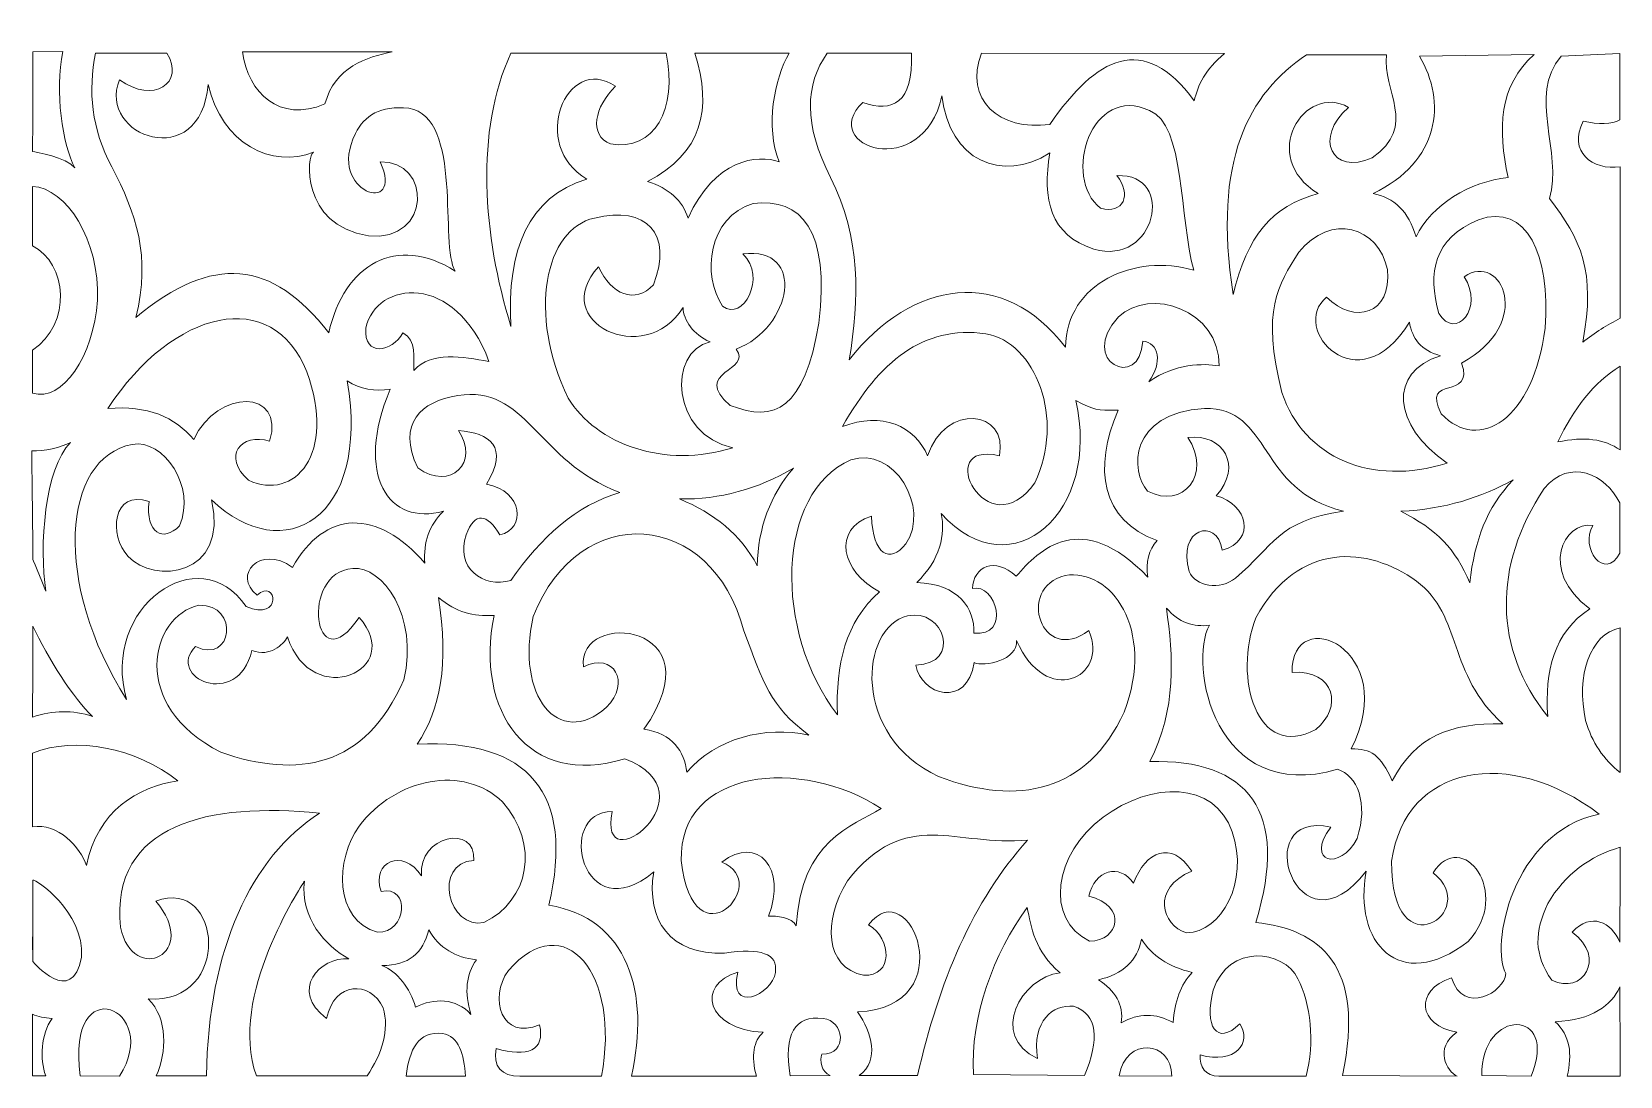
# Model space of a CAD drawing. Header units: centimetres. Extents: x -45.6 to 45.6, y -29 to 29.6.
# Drawn here: x -44.8 to -2.49, y 1.71 to 29.54 of the extents above; entities that cross this region are included whole.
import ezdxf

# ---------------------------------------------------------------- set-up
doc = ezdxf.new("R2010")
doc.units = ezdxf.units.CM
doc.header["$MEASUREMENT"] = 0
doc.layers.add('layer 1', color=7, linetype='Continuous')

msp = doc.modelspace()

# ---------------------------------------------------------------- linework, layer by layer
at = {"layer": 'layer 1', "color": 242, "lineweight": 9}
for points, knots in [([(-19.49743, 28.97629), (-19.99184, 27.74168), (-19.0255, 26.8904), (-17.6771, 27.07337), (-17.6771, 27.07337), (-16.44859, 28.87844), (-15.18263, 29.54393), (-13.83419, 27.70264), (-13.83419, 27.70264), (-13.74072, 28.11545), (-13.53852, 28.54966), (-13.02515, 28.96118), (-13.02515, 28.96118), (-13.02515, 28.96118), (-19.49743, 28.97629), (-19.49743, 28.97629)], [0, 0, 0, 0, 0.2, 0.2, 0.2, 0.2, 0.4, 0.4, 0.4, 0.4, 0.6, 0.6, 0.6, 0.6, 1, 1, 1, 1]), ([(-44.78519, 26.34935), (-44.78519, 26.34935), (-44.7718, 26.38452), (-44.77181, 29.00736), (-44.77181, 29.00736), (-44.77181, 29.00736), (-43.97237, 29.01592), (-43.97237, 29.01592), (-43.97237, 29.01592), (-44.20153, 27.94334), (-43.97776, 26.54671), (-43.6593, 25.91291), (-43.6593, 25.91291), (-43.87496, 26.20203), (-44.69551, 26.34161), (-44.78519, 26.34935)], [0, 0, 0, 0, 0.2, 0.2, 0.2, 0.2, 0.4, 0.4, 0.4, 0.4, 0.6, 0.6, 0.6, 0.6, 1, 1, 1, 1]), ([(-43.10077, 28.97629), (-43.30905, 27.96597), (-43.20815, 26.95565), (-42.67155, 25.94529), (-42.67155, 25.94529), (-42.0203, 24.69397), (-41.62277, 23.57473), (-42.02773, 21.93281), (-42.02773, 21.93281), (-39.97613, 23.62627), (-38.40398, 23.4705), (-36.89169, 21.51846), (-36.89169, 21.51846), (-36.47446, 23.36327), (-35.08065, 24.14326), (-33.52071, 23.16757), (-33.52071, 23.16757), (-33.95235, 23.82115), (-33.29511, 27.26654), (-34.75673, 27.50735), (-34.75673, 27.50735), (-35.52329, 27.58254), (-35.93687, 27.31777), (-36.18179, 26.82845), (-36.18179, 26.82845), (-36.97515, 25.24344), (-34.84195, 24.60961), (-35.52082, 26.07522), (-35.52082, 26.07522), (-34.15747, 26.12227), (-34.12754, 23.94516), (-35.83545, 24.10063), (-35.83545, 24.10063), (-37.65772, 24.4), (-37.4782, 26.27356), (-37.29621, 26.33561), (-37.29621, 26.33561), (-38.39374, 25.89781), (-39.74213, 26.54882), (-40.10535, 28.13662), (-40.10535, 28.13662), (-40.29454, 25.77324), (-43.07292, 26.74475), (-42.46504, 28.26681), (-42.46504, 28.26681), (-41.56338, 27.59993), (-40.70276, 28.18917), (-41.20654, 28.97629), (-41.20654, 28.97629), (-41.20654, 28.97629), (-43.10077, 28.97629), (-43.10077, 28.97629)], [0, 0, 0, 0, 0.07142857, 0.07142857, 0.07142857, 0.07142857, 0.14285714, 0.14285714, 0.14285714, 0.14285714, 0.21428571, 0.21428571, 0.21428571, 0.21428571, 0.28571429, 0.28571429, 0.28571429, 0.28571429, 0.35714286, 0.35714286, 0.35714286, 0.35714286, 0.42857143, 0.42857143, 0.42857143, 0.42857143, 0.5, 0.5, 0.5, 0.5, 0.57142857, 0.57142857, 0.57142857, 0.57142857, 0.64285714, 0.64285714, 0.64285714, 0.64285714, 0.71428571, 0.71428571, 0.71428571, 0.71428571, 0.78571429, 0.78571429, 0.78571429, 0.78571429, 0.85714286, 0.85714286, 0.85714286, 0.85714286, 1, 1, 1, 1]), ([(-39.19033, 29.00736), (-39.0368, 27.91342), (-38.20684, 27.11041), (-36.99059, 27.61879), (-36.99059, 27.61879), (-36.73377, 28.60571), (-35.86309, 28.87312), (-35.20184, 29.00736), (-35.20184, 29.00736), (-35.20184, 29.00736), (-39.19033, 29.00736), (-39.19033, 29.00736)], [0, 0, 0, 0, 0.25, 0.25, 0.25, 0.25, 0.5, 0.5, 0.5, 0.5, 1, 1, 1, 1]), ([(-32.03748, 21.69205), (-32.78791, 24.12557), (-32.99595, 26.8972), (-32.03748, 28.97629), (-32.03748, 28.97629), (-32.03748, 28.97629), (-27.90241, 28.97629), (-27.90241, 28.97629), (-27.90241, 28.97629), (-27.5803, 27.49569), (-28.23202, 26.34061), (-29.38564, 26.5526), (-29.38564, 26.5526), (-29.97007, 26.78399), (-29.80901, 27.54347), (-29.2508, 28.09322), (-29.2508, 28.09322), (-30.57491, 28.97629), (-31.55247, 26.49833), (-30.01489, 25.61955), (-30.01489, 25.61955), (-31.58056, 25.14035), (-32.14987, 23.73352), (-32.03748, 21.69205)], [0, 0, 0, 0, 0.14285714, 0.14285714, 0.14285714, 0.14285714, 0.28571429, 0.28571429, 0.28571429, 0.28571429, 0.42857143, 0.42857143, 0.42857143, 0.42857143, 0.57142857, 0.57142857, 0.57142857, 0.57142857, 0.71428571, 0.71428571, 0.71428571, 0.71428571, 1, 1, 1, 1]), ([(-27.13832, 28.97629), (-26.65882, 27.48307), (-26.95851, 26.29546), (-28.39682, 25.55445), (-28.39682, 25.55445), (-27.82751, 25.37364), (-27.46791, 25.04815), (-27.31811, 24.578), (-27.31811, 24.578), (-26.61122, 26.14818), (-25.46239, 26.28856), (-24.891, 26.07522), (-24.891, 26.07522), (-25.26559, 27.00612), (-25.02589, 28.30585), (-24.62132, 28.97629), (-24.62132, 28.97629), (-24.62132, 28.97629), (-27.13832, 28.97629), (-27.13832, 28.97629)], [0, 0, 0, 0, 0.16666667, 0.16666667, 0.16666667, 0.16666667, 0.33333333, 0.33333333, 0.33333333, 0.33333333, 0.5, 0.5, 0.5, 0.5, 0.66666667, 0.66666667, 0.66666667, 0.66666667, 1, 1, 1, 1]), ([(-22.66615, 27.65924), (-21.86455, 27.38923), (-21.32519, 27.62566), (-21.36271, 28.97629), (-21.36271, 28.97629), (-21.36271, 28.97629), (-23.61003, 28.97629), (-23.61003, 28.97629), (-23.61003, 28.97629), (-24.19803, 28.14306), (-24.25049, 27.07484), (-23.52014, 25.66295), (-23.52014, 25.66295), (-22.71401, 24.0428), (-22.75174, 22.42261), (-23.02572, 20.80239), (-23.02572, 20.80239), (-21.34669, 22.92962), (-18.92466, 23.32005), (-17.26474, 21.13366), (-17.26474, 21.13366), (-17.23478, 22.85618), (-15.4213, 23.64284), (-13.84542, 23.18927), (-13.84542, 23.18927), (-14.23498, 24.56355), (-14.07391, 27.08785), (-15.02527, 27.44226), (-15.02527, 27.44226), (-16.56135, 28.18022), (-17.37776, 25.6631), (-16.32871, 24.83839), (-16.32871, 24.83839), (-15.71141, 24.67314), (-15.49862, 25.20225), (-15.89258, 25.70966), (-15.89258, 25.70966), (-14.29715, 25.77243), (-14.86782, 23.2712), (-16.5085, 23.75344), (-16.5085, 23.75344), (-17.67359, 24.11862), (-17.89078, 25.08065), (-17.6771, 26.31391), (-17.6771, 26.31391), (-18.9581, 25.50385), (-20.36646, 26.11867), (-20.55367, 27.83284), (-20.55367, 27.83284), (-21.07807, 25.51828), (-23.87039, 26.48172), (-22.66615, 27.65924)], [0, 0, 0, 0, 0.07142857, 0.07142857, 0.07142857, 0.07142857, 0.14285714, 0.14285714, 0.14285714, 0.14285714, 0.21428571, 0.21428571, 0.21428571, 0.21428571, 0.28571429, 0.28571429, 0.28571429, 0.28571429, 0.35714286, 0.35714286, 0.35714286, 0.35714286, 0.42857143, 0.42857143, 0.42857143, 0.42857143, 0.5, 0.5, 0.5, 0.5, 0.57142857, 0.57142857, 0.57142857, 0.57142857, 0.64285714, 0.64285714, 0.64285714, 0.64285714, 0.71428571, 0.71428571, 0.71428571, 0.71428571, 0.78571429, 0.78571429, 0.78571429, 0.78571429, 0.85714286, 0.85714286, 0.85714286, 0.85714286, 1, 1, 1, 1]), ([(-10.84145, 28.92531), (-12.38459, 27.89915), (-13.34836, 26.13518), (-12.7979, 22.53805), (-12.7979, 22.53805), (-12.42373, 24.09497), (-11.77324, 24.89991), (-10.53063, 25.22897), (-10.53063, 25.22897), (-12.14121, 26.21269), (-10.89574, 28.20007), (-9.72159, 27.52905), (-9.72159, 27.52905), (-10.65294, 26.71131), (-10.17885, 25.70982), (-9.09234, 26.18372), (-9.09234, 26.18372), (-7.86075, 27.02719), (-8.83668, 27.9845), (-8.71098, 28.92478), (-8.71098, 28.92478), (-8.71098, 28.92478), (-10.84145, 28.92531), (-10.84145, 28.92531)], [0, 0, 0, 0, 0.14285714, 0.14285714, 0.14285714, 0.14285714, 0.28571429, 0.28571429, 0.28571429, 0.28571429, 0.42857143, 0.42857143, 0.42857143, 0.42857143, 0.57142857, 0.57142857, 0.57142857, 0.57142857, 0.71428571, 0.71428571, 0.71428571, 0.71428571, 1, 1, 1, 1]), ([(-7.83384, 28.89608), (-7.10472, 27.66553), (-7.29554, 26.09059), (-9.06987, 25.22897), (-9.06987, 25.22897), (-8.50804, 25.13497), (-8.12599, 24.75164), (-7.92374, 24.07893), (-7.92374, 24.07893), (-7.50423, 24.95411), (-6.49296, 25.54), (-5.47416, 25.66295), (-5.47416, 25.66295), (-5.7504, 26.95226), (-5.72233, 28.10592), (-4.77749, 28.93948), (-4.77749, 28.93948), (-4.77749, 28.93948), (-7.83384, 28.89608), (-7.83384, 28.89608)], [0, 0, 0, 0, 0.16666667, 0.16666667, 0.16666667, 0.16666667, 0.33333333, 0.33333333, 0.33333333, 0.33333333, 0.5, 0.5, 0.5, 0.5, 0.66666667, 0.66666667, 0.66666667, 0.66666667, 1, 1, 1, 1]), ([(-2.49539, 27.19375), (-2.71688, 27.0675), (-3.05543, 27.06982), (-3.47404, 27.16017), (-3.47404, 27.16017), (-3.88614, 26.35553), (-3.22245, 25.83219), (-2.48522, 25.94746), (-2.48522, 25.94746), (-2.48522, 22.25134), (-2.48522, 21.9086), (-2.48522, 21.9086), (-2.48522, 21.9086), (-2.82837, 21.73476), (-3.16543, 21.52036), (-3.48426, 21.27074), (-3.48426, 21.27074), (-3.12469, 23.16222), (-3.53393, 24.0175), (-4.37297, 25.09877), (-4.37297, 25.09877), (-3.99841, 26.34286), (-4.97224, 27.82559), (-4.05834, 28.89609), (-4.05834, 28.89609), (-4.05834, 28.89609), (-2.4954, 28.96075), (-2.4954, 28.96075), (-2.4954, 28.96075), (-2.49539, 27.23969), (-2.49539, 27.19375), (-2.49539, 27.19375)], [0, 0, 0, 0, 0.11111111, 0.11111111, 0.11111111, 0.11111111, 0.22222222, 0.22222222, 0.22222222, 0.22222222, 0.33333333, 0.33333333, 0.33333333, 0.33333333, 0.44444444, 0.44444444, 0.44444444, 0.44444444, 0.55555556, 0.55555556, 0.55555556, 0.55555556, 0.66666667, 0.66666667, 0.66666667, 0.66666667, 0.77777778, 0.77777778, 0.77777778, 0.77777778, 1, 1, 1, 1]), ([(-44.78519, 19.91378), (-44.78519, 19.91378), (-44.78519, 20.23024), (-44.78517, 21.05725), (-44.78517, 21.05725), (-43.71808, 21.76094), (-43.8649, 23.39065), (-44.78518, 23.83517), (-44.78518, 23.83517), (-44.78518, 23.83517), (-44.78518, 23.83517), (-44.78519, 25.42171), (-44.78519, 25.42171), (-43.8803, 25.37712), (-42.98806, 23.99855), (-43.05152, 22.38641), (-43.05152, 22.38641), (-43.16014, 20.89137), (-43.97629, 19.6698), (-44.78519, 19.91378)], [0, 0, 0, 0, 0.16666667, 0.16666667, 0.16666667, 0.16666667, 0.33333333, 0.33333333, 0.33333333, 0.33333333, 0.5, 0.5, 0.5, 0.5, 0.66666667, 0.66666667, 0.66666667, 0.66666667, 1, 1, 1, 1]), ([(-25.85735, 23.62325), (-25.21258, 23.00534), (-25.85761, 21.80019), (-26.3967, 22.23452), (-26.3967, 22.23452), (-26.96126, 23.03738), (-26.77581, 24.6214), (-25.58767, 24.96858), (-25.58767, 24.96858), (-24.30108, 25.12592), (-23.53326, 24.24712), (-23.83476, 21.77884), (-23.83476, 21.77884), (-24.22321, 19.48865), (-25.00646, 19.11115), (-26.19445, 19.58725), (-26.19445, 19.58725), (-27.24824, 20.49668), (-25.57656, 20.50226), (-26.03713, 21.08448), (-26.03713, 21.08448), (-24.5501, 21.65407), (-24.1559, 23.83542), (-25.85735, 23.62325)], [0, 0, 0, 0, 0.14285714, 0.14285714, 0.14285714, 0.14285714, 0.28571429, 0.28571429, 0.28571429, 0.28571429, 0.42857143, 0.42857143, 0.42857143, 0.42857143, 0.57142857, 0.57142857, 0.57142857, 0.57142857, 0.71428571, 0.71428571, 0.71428571, 0.71428571, 1, 1, 1, 1]), ([(-6.64276, 23.01568), (-6.09663, 22.18463), (-6.87923, 21.30025), (-7.31696, 22.03923), (-7.31696, 22.03923), (-7.62048, 23.12425), (-7.45574, 24.02833), (-6.26072, 24.5346), (-6.26072, 24.5346), (-4.97303, 24.98676), (-4.3359, 23.59777), (-4.48534, 21.64865), (-4.48534, 21.64865), (-4.79487, 19.21553), (-6.24371, 18.29848), (-7.25592, 19.36302), (-7.25592, 19.36302), (-7.79667, 20.44236), (-6.35809, 19.6813), (-6.71018, 20.7156), (-6.71018, 20.7156), (-4.7625, 21.76444), (-5.63898, 23.70282), (-6.64276, 23.01568)], [0, 0, 0, 0, 0.14285714, 0.14285714, 0.14285714, 0.14285714, 0.28571429, 0.28571429, 0.28571429, 0.28571429, 0.42857143, 0.42857143, 0.42857143, 0.42857143, 0.57142857, 0.57142857, 0.57142857, 0.57142857, 0.71428571, 0.71428571, 0.71428571, 0.71428571, 1, 1, 1, 1]), ([(-29.70026, 23.27607), (-29.37067, 22.5418), (-28.72646, 22.27419), (-28.23951, 22.79869), (-28.23951, 22.79869), (-27.71517, 24.15847), (-28.41934, 24.92513), (-29.81263, 24.578), (-29.81263, 24.578), (-31.12729, 24.2878), (-31.60579, 22.03051), (-30.50922, 19.78232), (-30.50922, 19.78232), (-29.7753, 18.55313), (-27.92866, 17.88212), (-26.12703, 18.45891), (-26.12703, 18.45891), (-27.7676, 18.7989), (-27.87251, 21.01943), (-26.7338, 21.27977), (-26.7338, 21.27977), (-27.17584, 21.46783), (-27.43806, 21.85841), (-27.45294, 22.19112), (-27.45294, 22.19112), (-28.48676, 20.54926), (-31.05456, 21.83474), (-29.70026, 23.27607)], [0, 0, 0, 0, 0.125, 0.125, 0.125, 0.125, 0.25, 0.25, 0.25, 0.25, 0.375, 0.375, 0.375, 0.375, 0.5, 0.5, 0.5, 0.5, 0.625, 0.625, 0.625, 0.625, 0.75, 0.75, 0.75, 0.75, 1, 1, 1, 1]), ([(-10.3059, 22.47321), (-9.57544, 21.73517), (-8.5606, 21.99885), (-8.68782, 23.21097), (-8.68782, 23.21097), (-8.91818, 24.33389), (-10.20206, 24.73638), (-11.04751, 23.66665), (-11.04751, 23.66665), (-11.61026, 22.77519), (-12.04563, 22.14162), (-11.50031, 19.92813), (-11.50031, 19.92813), (-10.90101, 18.18532), (-9.11125, 17.41711), (-7.09223, 18.04663), (-7.09223, 18.04663), (-8.55677, 19.04478), (-8.67667, 20.47693), (-7.27201, 20.91089), (-7.27201, 20.91089), (-7.8021, 21.04468), (-8.02305, 21.37741), (-8.10352, 21.80054), (-8.10352, 21.80054), (-9.46725, 19.57235), (-11.32493, 21.64832), (-10.3059, 22.47321)], [0, 0, 0, 0, 0.125, 0.125, 0.125, 0.125, 0.25, 0.25, 0.25, 0.25, 0.375, 0.375, 0.375, 0.375, 0.5, 0.5, 0.5, 0.5, 0.625, 0.625, 0.625, 0.625, 0.75, 0.75, 0.75, 0.75, 1, 1, 1, 1]), ([(-34.91405, 21.51846), (-35.20242, 21.00841), (-35.96651, 20.85649), (-35.90287, 21.64865), (-35.90287, 21.64865), (-35.62946, 22.90392), (-33.52071, 23.16757), (-32.62178, 20.759), (-32.62178, 20.759), (-33.32598, 20.87842), (-34.15754, 21.03761), (-34.62189, 20.52031), (-34.62189, 20.52031), (-34.65434, 20.85291), (-34.52452, 21.31594), (-34.91405, 21.51846)], [0, 0, 0, 0, 0.2, 0.2, 0.2, 0.2, 0.4, 0.4, 0.4, 0.4, 0.6, 0.6, 0.6, 0.6, 1, 1, 1, 1]), ([(-38.46481, 18.6325), (-39.23465, 18.86402), (-39.74408, 18.22038), (-39.02664, 17.59096), (-39.02664, 17.59096), (-37.80747, 17.02316), (-36.6726, 18.28887), (-37.47599, 20.47691), (-37.47599, 20.47691), (-38.37676, 22.76979), (-41.03327, 22.17229), (-42.77967, 19.50046), (-42.77967, 19.50046), (-41.71308, 19.59448), (-40.98459, 19.27622), (-40.4874, 18.6759), (-40.4874, 18.6759), (-39.86343, 20.03847), (-38.04289, 20.02433), (-38.46481, 18.6325)], [0, 0, 0, 0, 0.16666667, 0.16666667, 0.16666667, 0.16666667, 0.33333333, 0.33333333, 0.33333333, 0.33333333, 0.5, 0.5, 0.5, 0.5, 0.66666667, 0.66666667, 0.66666667, 0.66666667, 1, 1, 1, 1]), ([(-13.17199, 20.64105), (-13.15511, 22.12605), (-15.01085, 22.75557), (-15.84998, 21.94328), (-15.84998, 21.94328), (-16.96403, 20.76693), (-15.27105, 19.94825), (-15.20505, 21.30147), (-15.20505, 21.30147), (-14.77819, 21.25934), (-14.66719, 20.73048), (-15.04774, 20.21652), (-15.04774, 20.21652), (-14.33618, 20.70713), (-13.5952, 20.70771), (-13.17199, 20.64105)], [0, 0, 0, 0, 0.2, 0.2, 0.2, 0.2, 0.4, 0.4, 0.4, 0.4, 0.6, 0.6, 0.6, 0.6, 1, 1, 1, 1]), ([(-23.20551, 19.02308), (-22.20734, 20.76984), (-21.07247, 21.71735), (-19.38507, 21.49676), (-19.38507, 21.49676), (-18.05917, 21.26529), (-17.26516, 19.2256), (-18.08162, 17.52586), (-18.08162, 17.52586), (-19.34012, 15.72485), (-20.84582, 18.6759), (-19.0255, 18.24192), (-19.0255, 18.24192), (-18.77456, 19.46431), (-20.47113, 19.66792), (-20.93572, 18.24192), (-20.93572, 18.24192), (-21.27342, 19.04093), (-22.15877, 19.42588), (-23.20551, 19.02308)], [0, 0, 0, 0, 0.16666667, 0.16666667, 0.16666667, 0.16666667, 0.33333333, 0.33333333, 0.33333333, 0.33333333, 0.5, 0.5, 0.5, 0.5, 0.66666667, 0.66666667, 0.66666667, 0.66666667, 1, 1, 1, 1]), ([(-2.48521, 18.39747), (-2.89884, 18.69095), (-3.4532, 18.76204), (-4.14824, 18.6108), (-4.14824, 18.6108), (-3.72878, 19.49186), (-3.19853, 20.20181), (-2.48522, 20.62899), (-2.48522, 20.62899), (-2.48521, 18.5089), (-2.48521, 18.39747), (-2.48521, 18.39747)], [0, 0, 0, 0, 0.25, 0.25, 0.25, 0.25, 0.5, 0.5, 0.5, 0.5, 1, 1, 1, 1]), ([(-41.67848, 17.02678), (-41.7826, 16.18567), (-41.29767, 15.92524), (-40.86944, 16.37582), (-40.86944, 16.37582), (-40.4088, 17.41374), (-41.29271, 18.70117), (-42.12794, 18.54571), (-42.12794, 18.54571), (-44.00162, 18.19581), (-44.24423, 14.82457), (-42.27504, 11.74782), (-42.27504, 11.74782), (-42.98523, 14.21036), (-40.34019, 16.07378), (-39.09406, 14.22763), (-39.09406, 14.22763), (-38.10881, 13.79882), (-38.26996, 15.00569), (-38.80191, 14.53141), (-38.80191, 14.53141), (-39.46489, 15.04861), (-38.72331, 15.89847), (-37.85803, 15.26917), (-37.85803, 15.26917), (-36.99098, 16.80805), (-35.6014, 16.84784), (-34.32974, 15.37767), (-34.32974, 15.37767), (-34.37472, 15.94187), (-34.20995, 16.40479), (-33.83533, 16.7664), (-33.83533, 16.7664), (-35.27737, 16.35777), (-36.22125, 17.72475), (-35.25114, 20.02123), (-35.25114, 20.02123), (-35.66314, 19.94889), (-36.04521, 20.02118), (-36.39728, 20.23822), (-36.39728, 20.23822), (-35.77714, 16.56834), (-38.08495, 15.23206), (-40.01546, 17.07018), (-40.01546, 17.07018), (-39.54287, 15.00197), (-41.55779, 14.8249), (-42.23545, 15.55823), (-42.23545, 15.55823), (-42.75276, 16.11802), (-42.66554, 17.35404), (-41.67848, 17.02678)], [0, 0, 0, 0, 0.07142857, 0.07142857, 0.07142857, 0.07142857, 0.14285714, 0.14285714, 0.14285714, 0.14285714, 0.21428571, 0.21428571, 0.21428571, 0.21428571, 0.28571429, 0.28571429, 0.28571429, 0.28571429, 0.35714286, 0.35714286, 0.35714286, 0.35714286, 0.42857143, 0.42857143, 0.42857143, 0.42857143, 0.5, 0.5, 0.5, 0.5, 0.57142857, 0.57142857, 0.57142857, 0.57142857, 0.64285714, 0.64285714, 0.64285714, 0.64285714, 0.71428571, 0.71428571, 0.71428571, 0.71428571, 0.78571429, 0.78571429, 0.78571429, 0.78571429, 0.85714286, 0.85714286, 0.85714286, 0.85714286, 1, 1, 1, 1]), ([(-33.43082, 18.91459), (-32.87266, 18.06815), (-33.63281, 17.29696), (-34.52069, 17.91918), (-34.52069, 17.91918), (-35.08249, 19.10544), (-34.43457, 19.69577), (-33.45329, 19.84764), (-33.45329, 19.84764), (-31.63671, 20.15868), (-31.34832, 18.10451), (-29.13843, 17.26547), (-29.13843, 17.26547), (-30.29583, 16.91467), (-31.23973, 16.08291), (-32.03748, 14.92199), (-32.03748, 14.92199), (-32.7834, 14.69806), (-33.5337, 15.27062), (-33.22856, 16.13713), (-33.22856, 16.13713), (-32.99634, 16.7664), (-32.67423, 16.7013), (-32.32963, 16.13713), (-32.32963, 16.13713), (-31.63656, 16.28182), (-31.70398, 17.31615), (-32.6892, 17.48246), (-32.6892, 17.48246), (-32.08022, 18.48464), (-32.60096, 18.85342), (-33.43082, 18.91459)], [0, 0, 0, 0, 0.11111111, 0.11111111, 0.11111111, 0.11111111, 0.22222222, 0.22222222, 0.22222222, 0.22222222, 0.33333333, 0.33333333, 0.33333333, 0.33333333, 0.44444444, 0.44444444, 0.44444444, 0.44444444, 0.55555556, 0.55555556, 0.55555556, 0.55555556, 0.66666667, 0.66666667, 0.66666667, 0.66666667, 0.77777778, 0.77777778, 0.77777778, 0.77777778, 1, 1, 1, 1]), ([(-16.99167, 19.71745), (-16.29863, 16.79474), (-18.66571, 14.61025), (-20.57615, 16.7013), (-20.57615, 16.7013), (-20.45123, 16.15345), (-20.603, 15.46829), (-21.22813, 14.86245), (-21.22813, 14.86245), (-20.10256, 14.83008), (-19.67882, 14.16233), (-19.70279, 13.51897), (-19.70279, 13.51897), (-18.71397, 13.40325), (-19.10415, 14.86414), (-19.74464, 14.705), (-19.74464, 14.705), (-19.71463, 15.30535), (-19.14532, 15.55488), (-18.57603, 15.03049), (-18.57603, 15.03049), (-17.97482, 15.73755), (-16.83995, 16.85507), (-15.07021, 15.00879), (-15.07021, 15.00879), (-15.1302, 15.40687), (-15.04782, 15.73235), (-14.82301, 15.98524), (-14.82301, 15.98524), (-16.31406, 16.52398), (-16.53872, 17.90551), (-15.85677, 19.45706), (-15.85677, 19.45706), (-16.45339, 19.46282), (-16.47841, 19.44994), (-16.99167, 19.71745)], [0, 0, 0, 0, 0.1, 0.1, 0.1, 0.1, 0.2, 0.2, 0.2, 0.2, 0.3, 0.3, 0.3, 0.3, 0.4, 0.4, 0.4, 0.4, 0.5, 0.5, 0.5, 0.5, 0.6, 0.6, 0.6, 0.6, 0.7, 0.7, 0.7, 0.7, 0.8, 0.8, 0.8, 0.8, 1, 1, 1, 1]), ([(-13.24988, 17.17868), (-12.40811, 16.94906), (-12.17403, 15.99796), (-13.09257, 15.72485), (-13.09257, 15.72485), (-13.22741, 16.6326), (-14.30817, 16.3035), (-13.96903, 15.16068), (-13.96903, 15.16068), (-13.8073, 14.76346), (-13.13972, 14.6483), (-12.73633, 14.98486), (-12.73633, 14.98486), (-11.70585, 15.8376), (-11.65434, 16.49899), (-9.85312, 16.7686), (-9.85312, 16.7686), (-12.16505, 17.30603), (-11.76277, 19.54923), (-13.55889, 19.50659), (-13.55889, 19.50659), (-15.59271, 19.38725), (-15.53868, 17.81334), (-15.07903, 17.30418), (-15.07903, 17.30418), (-14.14151, 16.79375), (-13.34631, 17.75897), (-14.00494, 18.73131), (-14.00494, 18.73131), (-13.05831, 18.84161), (-12.53237, 17.96853), (-13.24988, 17.17868)], [0, 0, 0, 0, 0.11111111, 0.11111111, 0.11111111, 0.11111111, 0.22222222, 0.22222222, 0.22222222, 0.22222222, 0.33333333, 0.33333333, 0.33333333, 0.33333333, 0.44444444, 0.44444444, 0.44444444, 0.44444444, 0.55555556, 0.55555556, 0.55555556, 0.55555556, 0.66666667, 0.66666667, 0.66666667, 0.66666667, 0.77777778, 0.77777778, 0.77777778, 0.77777778, 1, 1, 1, 1]), ([(-44.77181, 15.4759), (-44.76244, 15.45943), (-44.4335, 14.65076), (-44.42428, 14.63424), (-44.42428, 14.63424), (-44.61231, 15.82626), (-44.45864, 17.91772), (-43.77012, 18.59759), (-43.77012, 18.59759), (-44.00998, 18.46536), (-44.49149, 18.35557), (-44.80231, 18.378), (-44.80231, 18.378), (-44.77443, 15.91815), (-44.77181, 15.4759), (-44.77181, 15.4759)], [0, 0, 0, 0, 0.2, 0.2, 0.2, 0.2, 0.4, 0.4, 0.4, 0.4, 0.6, 0.6, 0.6, 0.6, 1, 1, 1, 1]), ([(-22.43019, 16.63144), (-22.39277, 15.60437), (-21.93956, 15.34875), (-21.52002, 15.89844), (-21.52002, 15.89844), (-20.84955, 16.86404), (-21.84559, 18.52713), (-22.98046, 18.13295), (-22.98046, 18.13295), (-24.98407, 17.25698), (-25.04527, 13.56328), (-23.34035, 11.34167), (-23.34035, 11.34167), (-23.38535, 12.66176), (-23.13069, 13.81907), (-22.21669, 14.61821), (-22.21669, 14.61821), (-23.22898, 15.13911), (-23.49533, 16.29893), (-22.43019, 16.63144)], [0, 0, 0, 0, 0.16666667, 0.16666667, 0.16666667, 0.16666667, 0.33333333, 0.33333333, 0.33333333, 0.33333333, 0.5, 0.5, 0.5, 0.5, 0.66666667, 0.66666667, 0.66666667, 0.66666667, 1, 1, 1, 1]), ([(-27.54284, 17.09188), (-26.47161, 17.07741), (-25.46034, 17.35222), (-24.50896, 17.91644), (-24.50896, 17.91644), (-25.13075, 17.19313), (-25.45288, 16.3252), (-25.4753, 15.31257), (-25.4753, 15.31257), (-25.90983, 16.15163), (-26.62897, 16.7158), (-27.54284, 17.09188)], [0, 0, 0, 0, 0.25, 0.25, 0.25, 0.25, 0.5, 0.5, 0.5, 0.5, 1, 1, 1, 1]), ([(-2.49539, 15.64689), (-2.90485, 14.8801), (-3.57128, 15.79605), (-3.2156, 16.38667), (-3.2156, 16.38667), (-3.98076, 16.5029), (-4.68163, 15.19754), (-3.29426, 14.16253), (-3.29426, 14.16253), (-4.24731, 13.54676), (-4.50102, 12.49714), (-4.41792, 11.29828), (-4.41792, 11.29828), (-5.84872, 13.07754), (-5.89361, 15.3053), (-4.50781, 17.37397), (-4.50781, 17.37397), (-3.83614, 18.19055), (-2.87202, 17.76062), (-2.49539, 16.98529), (-2.49539, 16.98529), (-2.49539, 15.75246), (-2.49539, 15.64689), (-2.49539, 15.64689)], [0, 0, 0, 0, 0.14285714, 0.14285714, 0.14285714, 0.14285714, 0.28571429, 0.28571429, 0.28571429, 0.28571429, 0.42857143, 0.42857143, 0.42857143, 0.42857143, 0.57142857, 0.57142857, 0.57142857, 0.57142857, 0.71428571, 0.71428571, 0.71428571, 0.71428571, 1, 1, 1, 1]), ([(-5.33832, 17.59836), (-6.18524, 17.13637), (-7.15064, 16.81994), (-8.32726, 16.76295), (-8.32726, 16.76295), (-7.38089, 16.28223), (-6.87162, 15.76863), (-6.49461, 14.85388), (-6.49461, 14.85388), (-6.35521, 16.00529), (-6.0545, 16.85208), (-5.33832, 17.59836)], [0, 0, 0, 0, 0.25, 0.25, 0.25, 0.25, 0.5, 0.5, 0.5, 0.5, 1, 1, 1, 1]), ([(-27.34977, 9.80772), (-27.41716, 10.36461), (-27.73373, 10.84143), (-28.49259, 10.95776), (-28.49259, 10.95776), (-26.50356, 13.80303), (-30.28491, 14.15962), (-30.10478, 12.62191), (-30.10478, 12.62191), (-29.29758, 13.02334), (-28.8294, 12.20238), (-29.49801, 11.53696), (-29.49801, 11.53696), (-30.76617, 10.41868), (-31.92188, 11.8516), (-31.44228, 13.95677), (-31.44228, 13.95677), (-30.22119, 17.08861), (-26.66636, 16.80975), (-25.83487, 13.57666), (-25.83487, 13.57666), (-25.29988, 12.16912), (-25.14099, 11.58634), (-24.10436, 10.79819), (-24.10436, 10.79819), (-25.258, 11.05644), (-26.59883, 10.71182), (-27.34977, 9.80772)], [0, 0, 0, 0, 0.125, 0.125, 0.125, 0.125, 0.25, 0.25, 0.25, 0.25, 0.375, 0.375, 0.375, 0.375, 0.5, 0.5, 0.5, 0.5, 0.625, 0.625, 0.625, 0.625, 0.75, 0.75, 0.75, 0.75, 1, 1, 1, 1]), ([(-8.56028, 9.58143), (-8.87391, 10.27648), (-9.12637, 10.43939), (-9.65417, 10.43032), (-9.65417, 10.43032), (-8.2916, 13.09941), (-11.25381, 14.35521), (-11.2273, 12.47002), (-11.2273, 12.47002), (-10.07339, 12.54969), (-9.87119, 11.52257), (-10.59805, 10.95109), (-10.59805, 10.95109), (-12.15904, 10.08765), (-12.80811, 12.34682), (-12.19364, 13.92384), (-12.19364, 13.92384), (-11.06434, 15.98526), (-9.18738, 15.82883), (-7.91583, 14.90303), (-7.91583, 14.90303), (-6.65999, 13.96907), (-7.11208, 12.42753), (-5.609, 11.10299), (-5.609, 11.10299), (-7.03316, 11.11989), (-7.92303, 10.77284), (-8.56028, 9.58143)], [0, 0, 0, 0, 0.125, 0.125, 0.125, 0.125, 0.25, 0.25, 0.25, 0.25, 0.375, 0.375, 0.375, 0.375, 0.5, 0.5, 0.5, 0.5, 0.625, 0.625, 0.625, 0.625, 0.75, 0.75, 0.75, 0.75, 1, 1, 1, 1]), ([(-40.4387, 13.16197), (-39.45846, 12.66356), (-39.2462, 14.28451), (-40.35256, 14.26018), (-40.35256, 14.26018), (-41.64143, 13.97817), (-42.23073, 11.58774), (-39.76826, 10.34352), (-39.76826, 10.34352), (-37.74018, 9.63273), (-35.90512, 9.91748), (-34.89157, 12.27473), (-34.89157, 12.27473), (-34.4832, 13.96019), (-35.46829, 15.32355), (-36.2512, 15.23663), (-36.2512, 15.23663), (-37.66796, 15.15835), (-37.30655, 12.12144), (-36.08265, 13.93469), (-36.08265, 13.93469), (-34.82791, 12.5394), (-37.32613, 11.42809), (-37.99287, 13.41392), (-37.99287, 13.41392), (-38.11036, 13.20529), (-38.44234, 12.87145), (-38.93675, 13.05589), (-38.93675, 13.05589), (-39.32131, 11.45301), (-41.24899, 12.34548), (-40.4387, 13.16197)], [0, 0, 0, 0, 0.11111111, 0.11111111, 0.11111111, 0.11111111, 0.22222222, 0.22222222, 0.22222222, 0.22222222, 0.33333333, 0.33333333, 0.33333333, 0.33333333, 0.44444444, 0.44444444, 0.44444444, 0.44444444, 0.55555556, 0.55555556, 0.55555556, 0.55555556, 0.66666667, 0.66666667, 0.66666667, 0.66666667, 0.77777778, 0.77777778, 0.77777778, 0.77777778, 1, 1, 1, 1]), ([(-21.25034, 12.66531), (-20.01334, 12.69692), (-20.4909, 14.18869), (-21.47507, 13.97809), (-21.47507, 13.97809), (-22.7504, 13.65841), (-22.96847, 10.77274), (-20.64357, 9.69256), (-20.64357, 9.69256), (-18.52822, 8.89233), (-16.68358, 9.28474), (-15.69946, 11.40677), (-15.69946, 11.40677), (-14.85603, 13.6448), (-16.06641, 15.25503), (-17.27259, 15.05219), (-17.27259, 15.05219), (-18.59052, 14.7155), (-17.90247, 12.64705), (-16.63895, 13.58383), (-16.63895, 13.58383), (-16.10083, 12.30874), (-17.79112, 11.53306), (-18.56674, 13.31726), (-18.56674, 13.31726), (-18.53303, 12.79649), (-19.41878, 12.61106), (-19.69969, 12.7304), (-19.69969, 12.7304), (-19.87683, 11.50099), (-21.12209, 11.86344), (-21.25034, 12.66531)], [0, 0, 0, 0, 0.11111111, 0.11111111, 0.11111111, 0.11111111, 0.22222222, 0.22222222, 0.22222222, 0.22222222, 0.33333333, 0.33333333, 0.33333333, 0.33333333, 0.44444444, 0.44444444, 0.44444444, 0.44444444, 0.55555556, 0.55555556, 0.55555556, 0.55555556, 0.66666667, 0.66666667, 0.66666667, 0.66666667, 0.77777778, 0.77777778, 0.77777778, 0.77777778, 1, 1, 1, 1]), ([(-33.97017, 14.46631), (-33.68915, 12.67603), (-33.91388, 11.48264), (-34.532, 10.56051), (-34.532, 10.56051), (-31.56554, 10.69071), (-30.32951, 9.25858), (-31.02618, 6.26413), (-31.02618, 6.26413), (-28.9246, 5.92808), (-28.31601, 3.9222), (-28.8294, 1.71231), (-28.8294, 1.71231), (-28.8294, 1.71231), (-25.49778, 1.70736), (-25.49778, 1.70736), (-25.49778, 1.70736), (-25.65288, 2.26768), (-25.56764, 2.63831), (-25.31799, 2.8791), (-25.31799, 2.8791), (-26.82207, 2.93918), (-27.12973, 4.15465), (-25.99129, 4.48036), (-25.99129, 4.48036), (-26.26948, 3.34971), (-25.07415, 3.87003), (-24.99213, 4.47397), (-24.99213, 4.47397), (-24.92069, 4.98093), (-25.37669, 5.12745), (-26.34538, 4.98973), (-26.34538, 4.98973), (-27.80375, 4.92729), (-28.4389, 5.87895), (-28.23273, 7.15148), (-28.23273, 7.15148), (-30.13319, 5.55897), (-30.8711, 8.76338), (-29.34069, 8.7595), (-29.34069, 8.7595), (-29.76109, 6.78807), (-26.57413, 9.24111), (-29.0036, 10.16993), (-29.0036, 10.16993), (-31.58027, 9.36953), (-33.00382, 11.44297), (-32.48694, 13.98894), (-32.48694, 13.98894), (-33.04822, 13.95611), (-33.4902, 14.06314), (-33.97017, 14.46631)], [0, 0, 0, 0, 0.07142857, 0.07142857, 0.07142857, 0.07142857, 0.14285714, 0.14285714, 0.14285714, 0.14285714, 0.21428571, 0.21428571, 0.21428571, 0.21428571, 0.28571429, 0.28571429, 0.28571429, 0.28571429, 0.35714286, 0.35714286, 0.35714286, 0.35714286, 0.42857143, 0.42857143, 0.42857143, 0.42857143, 0.5, 0.5, 0.5, 0.5, 0.57142857, 0.57142857, 0.57142857, 0.57142857, 0.64285714, 0.64285714, 0.64285714, 0.64285714, 0.71428571, 0.71428571, 0.71428571, 0.71428571, 0.78571429, 0.78571429, 0.78571429, 0.78571429, 0.85714286, 0.85714286, 0.85714286, 0.85714286, 1, 1, 1, 1]), ([(-14.5758, 14.18423), (-14.39213, 12.91124), (-14.30119, 11.48226), (-15.01673, 10.09348), (-15.01673, 10.09348), (-12.40407, 10.16851), (-11.28267, 8.76779), (-12.19364, 5.80845), (-12.19364, 5.80845), (-10.48789, 5.6211), (-9.26643, 4.67765), (-9.88213, 1.72828), (-9.88213, 1.72828), (-9.88213, 1.72828), (-6.83098, 1.71264), (-6.83098, 1.71264), (-6.83098, 1.71264), (-7.1132, 1.82516), (-7.44647, 2.45739), (-6.83914, 2.87857), (-6.83914, 2.87857), (-7.87241, 3.07052), (-7.9868, 3.98742), (-6.97986, 4.33293), (-6.97986, 4.33293), (-6.66899, 3.29863), (-5.55657, 3.9641), (-5.53034, 4.44142), (-5.53034, 4.44142), (-5.94749, 5.14818), (-5.3871, 8.20357), (-3.04705, 8.69441), (-3.04705, 8.69441), (-5.42173, 10.49544), (-8.20841, 10.03257), (-8.57546, 7.43587), (-8.57546, 7.43587), (-8.60358, 4.45803), (-6.15269, 6.10803), (-7.47146, 7.12806), (-7.47146, 7.12806), (-6.70698, 8.34408), (-5.34339, 6.59823), (-6.53633, 5.30119), (-6.53633, 5.30119), (-8.37354, 3.87086), (-9.61487, 5.30036), (-9.24965, 7.17549), (-9.24965, 7.17549), (-11.08122, 4.77413), (-12.42961, 8.8427), (-10.19353, 8.34723), (-10.19353, 8.34723), (-10.90519, 7.38887), (-9.94312, 7.17161), (-9.49686, 8.04344), (-9.49686, 8.04344), (-9.18363, 8.98248), (-9.49494, 9.72521), (-10.01374, 9.88785), (-10.01374, 9.88785), (-13.29693, 8.93264), (-13.99801, 12.69856), (-13.42967, 13.72855), (-13.42967, 13.72855), (-13.83986, 13.66916), (-14.25559, 13.80176), (-14.5758, 14.18423)], [0, 0, 0, 0, 0.05555556, 0.05555556, 0.05555556, 0.05555556, 0.11111111, 0.11111111, 0.11111111, 0.11111111, 0.16666667, 0.16666667, 0.16666667, 0.16666667, 0.22222222, 0.22222222, 0.22222222, 0.22222222, 0.27777778, 0.27777778, 0.27777778, 0.27777778, 0.33333333, 0.33333333, 0.33333333, 0.33333333, 0.38888889, 0.38888889, 0.38888889, 0.38888889, 0.44444444, 0.44444444, 0.44444444, 0.44444444, 0.5, 0.5, 0.5, 0.5, 0.55555556, 0.55555556, 0.55555556, 0.55555556, 0.61111111, 0.61111111, 0.61111111, 0.61111111, 0.66666667, 0.66666667, 0.66666667, 0.66666667, 0.72222222, 0.72222222, 0.72222222, 0.72222222, 0.77777778, 0.77777778, 0.77777778, 0.77777778, 0.83333333, 0.83333333, 0.83333333, 0.83333333, 0.88888889, 0.88888889, 0.88888889, 0.88888889, 1, 1, 1, 1]), ([(-44.78519, 11.2752), (-44.22892, 11.4627), (-43.71418, 11.47138), (-43.18419, 11.29828), (-43.18419, 11.29828), (-43.67692, 11.75139), (-44.3902, 12.86794), (-44.77181, 13.70506), (-44.77181, 13.70506), (-44.7718, 11.95391), (-44.78519, 11.2752), (-44.78519, 11.2752)], [0, 0, 0, 0, 0.25, 0.25, 0.25, 0.25, 0.5, 0.5, 0.5, 0.5, 1, 1, 1, 1]), ([(-2.48522, 9.80184), (-2.92074, 10.14175), (-3.24618, 10.60718), (-3.40662, 11.18978), (-3.40662, 11.18978), (-3.67002, 12.37205), (-3.29367, 13.50232), (-2.48522, 13.65397), (-2.48522, 13.65397), (-2.48522, 9.84778), (-2.48522, 9.80184), (-2.48522, 9.80184)], [0, 0, 0, 0, 0.25, 0.25, 0.25, 0.25, 0.5, 0.5, 0.5, 0.5, 1, 1, 1, 1]), ([(-44.78519, 8.35449), (-44.11459, 8.47022), (-43.49762, 7.79928), (-43.34236, 7.32254), (-43.34236, 7.32254), (-43.06123, 8.77877), (-41.97377, 9.42406), (-40.90787, 9.57915), (-40.90787, 9.57915), (-42.0336, 10.46687), (-43.62593, 10.77794), (-44.7852, 10.31876), (-44.7852, 10.31876), (-44.78519, 8.35846), (-44.78519, 8.35449), (-44.78519, 8.35449)], [0, 0, 0, 0, 0.2, 0.2, 0.2, 0.2, 0.4, 0.4, 0.4, 0.4, 0.6, 0.6, 0.6, 0.6, 1, 1, 1, 1]), ([(-22.17174, 8.8463), (-24.3067, 10.22781), (-27.56531, 9.9023), (-27.49789, 7.45757), (-27.49789, 7.45757), (-27.19358, 4.5961), (-25.02854, 6.8629), (-26.41918, 7.41417), (-26.41918, 7.41417), (-25.46359, 8.15759), (-24.67622, 7.23726), (-25.17934, 5.97426), (-25.17934, 5.97426), (-24.96396, 5.98859), (-24.56065, 5.94341), (-24.43518, 5.71608), (-24.43518, 5.71608), (-24.29822, 8.02156), (-22.94492, 8.36005), (-22.17174, 8.8463)], [0, 0, 0, 0, 0.16666667, 0.16666667, 0.16666667, 0.16666667, 0.33333333, 0.33333333, 0.33333333, 0.33333333, 0.5, 0.5, 0.5, 0.5, 0.66666667, 0.66666667, 0.66666667, 0.66666667, 1, 1, 1, 1]), ([(-35.49835, 6.63301), (-34.70801, 6.81025), (-34.79417, 5.52642), (-35.58824, 5.54807), (-35.58824, 5.54807), (-36.75871, 5.86453), (-36.72125, 7.48827), (-36.08265, 8.36892), (-36.08265, 8.36892), (-35.10893, 9.66371), (-33.28949, 10.01771), (-32.26221, 9.01989), (-32.26221, 9.01989), (-31.26593, 7.89152), (-31.54312, 6.38705), (-32.75662, 5.80845), (-32.75662, 5.80845), (-33.68926, 5.58427), (-34.14996, 7.39245), (-33.0263, 7.45757), (-33.0263, 7.45757), (-32.94953, 8.44213), (-34.52268, 8.1293), (-34.41964, 7.04529), (-34.41964, 7.04529), (-34.91607, 7.7958), (-35.76251, 7.43782), (-35.49835, 6.63301)], [0, 0, 0, 0, 0.125, 0.125, 0.125, 0.125, 0.25, 0.25, 0.25, 0.25, 0.375, 0.375, 0.375, 0.375, 0.5, 0.5, 0.5, 0.5, 0.625, 0.625, 0.625, 0.625, 0.75, 0.75, 0.75, 0.75, 1, 1, 1, 1]), ([(-16.64334, 6.50282), (-15.59458, 6.25693), (-15.84181, 5.30943), (-16.62086, 5.30938), (-16.62086, 5.30938), (-17.81943, 5.88803), (-17.58721, 7.63839), (-16.26129, 8.60761), (-16.26129, 8.60761), (-14.99158, 9.55694), (-13.28362, 9.59671), (-12.82289, 8.21703), (-12.82289, 8.21703), (-12.36408, 6.89877), (-13.1057, 5.54264), (-14.03645, 5.52637), (-14.03645, 5.52637), (-14.7071, 5.73978), (-14.98809, 6.70896), (-13.90161, 7.17549), (-13.90161, 7.17549), (-14.44099, 8.00998), (-15.12645, 7.7044), (-15.45226, 6.85), (-15.45226, 6.85), (-15.81558, 7.39336), (-16.50104, 7.1999), (-16.64334, 6.50282)], [0, 0, 0, 0, 0.125, 0.125, 0.125, 0.125, 0.25, 0.25, 0.25, 0.25, 0.375, 0.375, 0.375, 0.375, 0.5, 0.5, 0.5, 0.5, 0.625, 0.625, 0.625, 0.625, 0.75, 0.75, 0.75, 0.75, 1, 1, 1, 1]), ([(-37.13635, 8.71831), (-40.06261, 9.01198), (-42.70636, 8.45032), (-42.44257, 5.67826), (-42.44257, 5.67826), (-42.09799, 4.10149), (-40.3001, 4.98395), (-41.49869, 6.37263), (-41.49869, 6.37263), (-39.71748, 7.04709), (-39.45907, 3.60784), (-41.70095, 3.76876), (-41.70095, 3.76876), (-41.16881, 3.23716), (-41.20843, 2.35491), (-41.4858, 1.71477), (-41.4858, 1.71477), (-41.4858, 1.71477), (-40.1503, 1.71821), (-40.1503, 1.71821), (-40.1503, 1.71821), (-40.09761, 5.09807), (-38.95505, 7.54693), (-37.13635, 8.71831)], [0, 0, 0, 0, 0.14285714, 0.14285714, 0.14285714, 0.14285714, 0.28571429, 0.28571429, 0.28571429, 0.28571429, 0.42857143, 0.42857143, 0.42857143, 0.42857143, 0.57142857, 0.57142857, 0.57142857, 0.57142857, 0.71428571, 0.71428571, 0.71428571, 0.71428571, 1, 1, 1, 1]), ([(-18.27235, 8.00004), (-20.16391, 7.81236), (-21.53937, 8.89857), (-23.07067, 6.9151), (-23.07067, 6.9151), (-23.73379, 5.85543), (-23.67385, 4.60769), (-22.64368, 4.39803), (-22.64368, 4.39803), (-21.84567, 4.36411), (-21.88319, 5.36005), (-22.50884, 5.74336), (-22.50884, 5.74336), (-21.41511, 7.19995), (-19.95131, 3.54525), (-22.80099, 3.42158), (-22.80099, 3.42158), (-22.41884, 2.8574), (-22.20902, 2.14844), (-22.75605, 1.72906), (-22.75605, 1.72906), (-22.75605, 1.72906), (-21.2054, 1.72906), (-21.2054, 1.72906), (-21.2054, 1.72906), (-20.63503, 4.21272), (-19.74165, 6.38446), (-18.27235, 8.00004)], [0, 0, 0, 0, 0.125, 0.125, 0.125, 0.125, 0.25, 0.25, 0.25, 0.25, 0.375, 0.375, 0.375, 0.375, 0.5, 0.5, 0.5, 0.5, 0.625, 0.625, 0.625, 0.625, 0.75, 0.75, 0.75, 0.75, 1, 1, 1, 1]), ([(-2.49539, 5.28146), (-2.72736, 5.81129), (-3.25022, 6.09206), (-3.76619, 5.54807), (-3.76619, 5.54807), (-2.83353, 4.86369), (-3.49651, 3.85647), (-4.30555, 4.26784), (-4.30555, 4.26784), (-4.79991, 4.95498), (-4.76247, 5.56254), (-4.41792, 6.30753), (-4.41792, 6.30753), (-3.94755, 7.10608), (-3.28873, 7.57815), (-2.48522, 7.80956), (-2.48522, 7.80956), (-2.4953, 5.30541), (-2.49539, 5.28146), (-2.49539, 5.28146)], [0, 0, 0, 0, 0.16666667, 0.16666667, 0.16666667, 0.16666667, 0.33333333, 0.33333333, 0.33333333, 0.33333333, 0.5, 0.5, 0.5, 0.5, 0.66666667, 0.66666667, 0.66666667, 0.66666667, 1, 1, 1, 1]), ([(-44.77181, 4.76088), (-44.77181, 4.76088), (-43.72942, 3.5275), (-43.47505, 4.88209), (-43.47505, 4.88209), (-43.4049, 6.11977), (-44.71117, 6.96024), (-44.77181, 6.93582), (-44.77181, 6.93582), (-44.77174, 4.77054), (-44.77176, 4.76341), (-44.77181, 4.76088)], [0, 0, 0, 0, 0.25, 0.25, 0.25, 0.25, 0.5, 0.5, 0.5, 0.5, 1, 1, 1, 1]), ([(-36.94616, 3.25047), (-36.75091, 4.23795), (-35.77932, 4.26416), (-35.44217, 3.53007), (-35.44217, 3.53007), (-35.26795, 2.96222), (-35.47396, 2.28601), (-35.86916, 1.71821), (-35.86916, 1.71821), (-35.86916, 1.71821), (-38.81953, 1.71765), (-38.81953, 1.71765), (-38.81953, 1.71765), (-39.58023, 3.86012), (-37.618, 6.75337), (-37.54042, 6.90846), (-37.54042, 6.90846), (-37.65798, 5.9298), (-36.97176, 5.17125), (-36.35215, 4.83702), (-36.35215, 4.83702), (-37.13805, 4.89804), (-37.94596, 3.98907), (-36.94616, 3.25047)], [0, 0, 0, 0, 0.14285714, 0.14285714, 0.14285714, 0.14285714, 0.28571429, 0.28571429, 0.28571429, 0.28571429, 0.42857143, 0.42857143, 0.42857143, 0.42857143, 0.57142857, 0.57142857, 0.57142857, 0.57142857, 0.71428571, 0.71428571, 0.71428571, 0.71428571, 1, 1, 1, 1]), ([(-31.2762, 3.0805), (-32.27379, 2.64467), (-32.64436, 3.78306), (-32.1049, 4.52822), (-32.1049, 4.52822), (-30.60276, 6.24304), (-29.10688, 4.42809), (-29.62644, 1.70858), (-29.62644, 1.70858), (-29.62644, 1.70858), (-31.79639, 1.70736), (-31.79639, 1.70736), (-31.79639, 1.70736), (-32.28683, 1.70711), (-32.52401, 1.97604), (-32.43168, 2.44376), (-32.43168, 2.44376), (-31.60185, 2.21904), (-31.11479, 2.36555), (-31.2762, 3.0805)], [0, 0, 0, 0, 0.16666667, 0.16666667, 0.16666667, 0.16666667, 0.33333333, 0.33333333, 0.33333333, 0.33333333, 0.5, 0.5, 0.5, 0.5, 0.66666667, 0.66666667, 0.66666667, 0.66666667, 1, 1, 1, 1]), ([(-18.28509, 6.20378), (-19.17215, 4.97964), (-19.80492, 3.30865), (-19.71571, 1.75076), (-19.71571, 1.75076), (-19.71571, 1.75076), (-16.7557, 1.72906), (-16.7557, 1.72906), (-16.7557, 1.72906), (-16.35872, 2.68566), (-16.39618, 3.35836), (-17.04785, 3.57347), (-17.04785, 3.57347), (-17.60603, 3.62064), (-18.15138, 3.19295), (-18.01271, 2.17655), (-18.01271, 2.17655), (-19.30867, 2.79859), (-18.44495, 4.33655), (-17.40743, 4.46312), (-17.40743, 4.46312), (-18.0938, 5.04017), (-18.17241, 5.69104), (-18.28509, 6.20378)], [0, 0, 0, 0, 0.14285714, 0.14285714, 0.14285714, 0.14285714, 0.28571429, 0.28571429, 0.28571429, 0.28571429, 0.42857143, 0.42857143, 0.42857143, 0.42857143, 0.57142857, 0.57142857, 0.57142857, 0.57142857, 0.71428571, 0.71428571, 0.71428571, 0.71428571, 1, 1, 1, 1]), ([(-34.22861, 5.61316), (-34.38123, 4.97715), (-34.75497, 4.66211), (-35.47695, 4.65491), (-35.47695, 4.65491), (-35.06493, 4.5162), (-34.71924, 4.04296), (-34.57695, 3.55177), (-34.57695, 3.55177), (-34.08632, 3.79598), (-33.49453, 3.79236), (-33.10495, 3.35648), (-33.10495, 3.35648), (-33.28104, 3.94597), (-33.23234, 4.42335), (-32.95888, 4.81031), (-32.95888, 4.81031), (-33.50855, 4.87451), (-33.94867, 5.11505), (-34.22861, 5.61316)], [0, 0, 0, 0, 0.16666667, 0.16666667, 0.16666667, 0.16666667, 0.33333333, 0.33333333, 0.33333333, 0.33333333, 0.5, 0.5, 0.5, 0.5, 0.66666667, 0.66666667, 0.66666667, 0.66666667, 1, 1, 1, 1]), ([(-15.23876, 5.36363), (-15.35113, 4.78503), (-15.73317, 4.42338), (-16.38489, 4.27868), (-16.38489, 4.27868), (-15.94383, 3.99031), (-15.70973, 3.6196), (-15.77812, 3.12864), (-15.77812, 3.12864), (-15.31742, 3.39268), (-14.85672, 3.3963), (-14.39602, 3.13949), (-14.39602, 3.13949), (-14.36023, 3.69826), (-14.19588, 4.14671), (-13.89037, 4.47397), (-13.89037, 4.47397), (-14.51962, 4.62589), (-14.96908, 4.92248), (-15.23876, 5.36363)], [0, 0, 0, 0, 0.16666667, 0.16666667, 0.16666667, 0.16666667, 0.33333333, 0.33333333, 0.33333333, 0.33333333, 0.5, 0.5, 0.5, 0.5, 0.66666667, 0.66666667, 0.66666667, 0.66666667, 1, 1, 1, 1]), ([(-12.61885, 3.10319), (-13.2345, 2.49263), (-13.57953, 3.05376), (-13.32854, 4.00202), (-13.32854, 4.00202), (-12.92032, 5.24788), (-11.44457, 5.08139), (-11.07563, 4.3056), (-11.07563, 4.3056), (-10.72916, 3.66011), (-10.61377, 2.60067), (-10.85347, 1.70736), (-10.85347, 1.70736), (-10.85347, 1.70736), (-13.18204, 1.70736), (-13.18204, 1.70736), (-13.18204, 1.70736), (-13.5255, 1.70736), (-13.70084, 1.96068), (-13.67231, 2.2743), (-13.67231, 2.2743), (-12.74277, 2.01868), (-12.28246, 2.59469), (-12.61885, 3.10319)], [0, 0, 0, 0, 0.14285714, 0.14285714, 0.14285714, 0.14285714, 0.28571429, 0.28571429, 0.28571429, 0.28571429, 0.42857143, 0.42857143, 0.42857143, 0.42857143, 0.57142857, 0.57142857, 0.57142857, 0.57142857, 0.71428571, 0.71428571, 0.71428571, 0.71428571, 1, 1, 1, 1]), ([(-43.51049, 1.71613), (-43.91501, 4.61294), (-41.31098, 3.51651), (-42.46433, 1.70795), (-42.46433, 1.70795), (-42.46433, 1.70795), (-43.51049, 1.71613), (-43.51049, 1.71613)], [0, 0, 0, 0, 0.33333333, 0.33333333, 0.33333333, 0.33333333, 1, 1, 1, 1]), ([(-2.48522, 1.70736), (-2.48522, 1.70736), (-2.4853, 1.72495), (-2.49539, 4.08643), (-2.49539, 4.08643), (-2.71316, 3.60212), (-3.23689, 3.19758), (-4.21566, 3.16118), (-4.21566, 3.16118), (-3.82424, 2.79956), (-3.75304, 2.30051), (-3.90103, 1.70736), (-3.90103, 1.70736), (-3.90103, 1.70736), (-2.48522, 1.70736), (-2.48522, 1.70736)], [0, 0, 0, 0, 0.2, 0.2, 0.2, 0.2, 0.4, 0.4, 0.4, 0.4, 0.6, 0.6, 0.6, 0.6, 1, 1, 1, 1]), ([(-6.17083, 1.72318), (-6.20464, 3.54591), (-4.09739, 3.53248), (-4.86176, 1.71264), (-4.86176, 1.71264), (-4.86176, 1.71264), (-6.17083, 1.72318), (-6.17083, 1.72318)], [0, 0, 0, 0, 0.33333333, 0.33333333, 0.33333333, 0.33333333, 1, 1, 1, 1]), ([(-44.7852, 1.72016), (-44.7852, 1.72016), (-44.43142, 1.72039), (-44.43142, 1.72039), (-44.43142, 1.72039), (-44.59125, 2.16882), (-44.56072, 2.82318), (-44.26289, 3.24798), (-44.26289, 3.24798), (-44.46233, 3.25906), (-44.63605, 3.29859), (-44.7852, 3.35889), (-44.7852, 3.35889), (-44.7852, 1.72835), (-44.7852, 1.72016), (-44.7852, 1.72016)], [0, 0, 0, 0, 0.2, 0.2, 0.2, 0.2, 0.4, 0.4, 0.4, 0.4, 0.6, 0.6, 0.6, 0.6, 1, 1, 1, 1]), ([(-24.60192, 1.71793), (-24.76635, 2.83129), (-24.48709, 3.33998), (-23.72239, 3.24798), (-23.72239, 3.24798), (-23.17374, 3.19772), (-23.0305, 2.29359), (-23.75458, 2.29643), (-23.75458, 2.29643), (-23.81903, 2.12284), (-23.77256, 1.83637), (-23.53072, 1.72404), (-23.53072, 1.72404), (-23.53072, 1.72404), (-24.60192, 1.71793), (-24.60192, 1.71793)], [0, 0, 0, 0, 0.2, 0.2, 0.2, 0.2, 0.4, 0.4, 0.4, 0.4, 0.6, 0.6, 0.6, 0.6, 1, 1, 1, 1]), ([(-34.82696, 1.70997), (-34.74518, 2.40857), (-34.50929, 2.92952), (-33.85781, 2.84656), (-33.85781, 2.84656), (-33.43334, 2.77477), (-33.28448, 2.30266), (-33.24961, 1.70995), (-33.24961, 1.70995), (-33.24961, 1.70995), (-34.82696, 1.70997), (-34.82696, 1.70997)], [0, 0, 0, 0, 0.25, 0.25, 0.25, 0.25, 0.5, 0.5, 0.5, 0.5, 1, 1, 1, 1]), ([(-15.8343, 1.71821), (-15.65454, 2.75981), (-14.44477, 2.66936), (-14.42973, 1.70736), (-14.42973, 1.70736), (-14.42973, 1.70736), (-15.8343, 1.71821), (-15.8343, 1.71821)], [0, 0, 0, 0, 0.33333333, 0.33333333, 0.33333333, 0.33333333, 1, 1, 1, 1])]:
    msp.add_open_spline(points, degree=3, knots=knots, dxfattribs=at)
at = {"layer": 'layer 1', "color": 250, "lineweight": 9}
msp.add_open_spline([(-44.7852, 5.42464), (-44.7852, 5.07247), (-44.7852, 5.07247), (-44.7852, 5.07247)], degree=3, dxfattribs=at)

doc.saveas('drawing.dxf')
